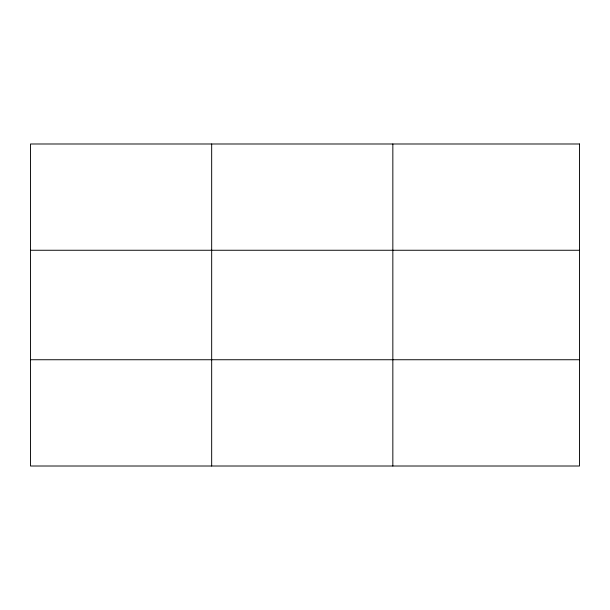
<?xml version="1.0" encoding="UTF-8"?>
<svg xmlns="http://www.w3.org/2000/svg" width="610" height="610" viewBox="0 0 610 610"><rect width="100%" height="100%" fill="white"/><g stroke="black" fill="none" stroke-linecap="round" stroke-linejoin="round"><path stroke-width="0.91" d="M211.67 143.99L211.67 466.009M392.84 143.99L392.84 466.009M30.5 250.26L579.5 250.26M30.5 359.74L579.5 359.74M579.5 143.99L579.5 466.009L30.5 466.009L30.5 143.99L579.5 143.99"/></g></svg>
